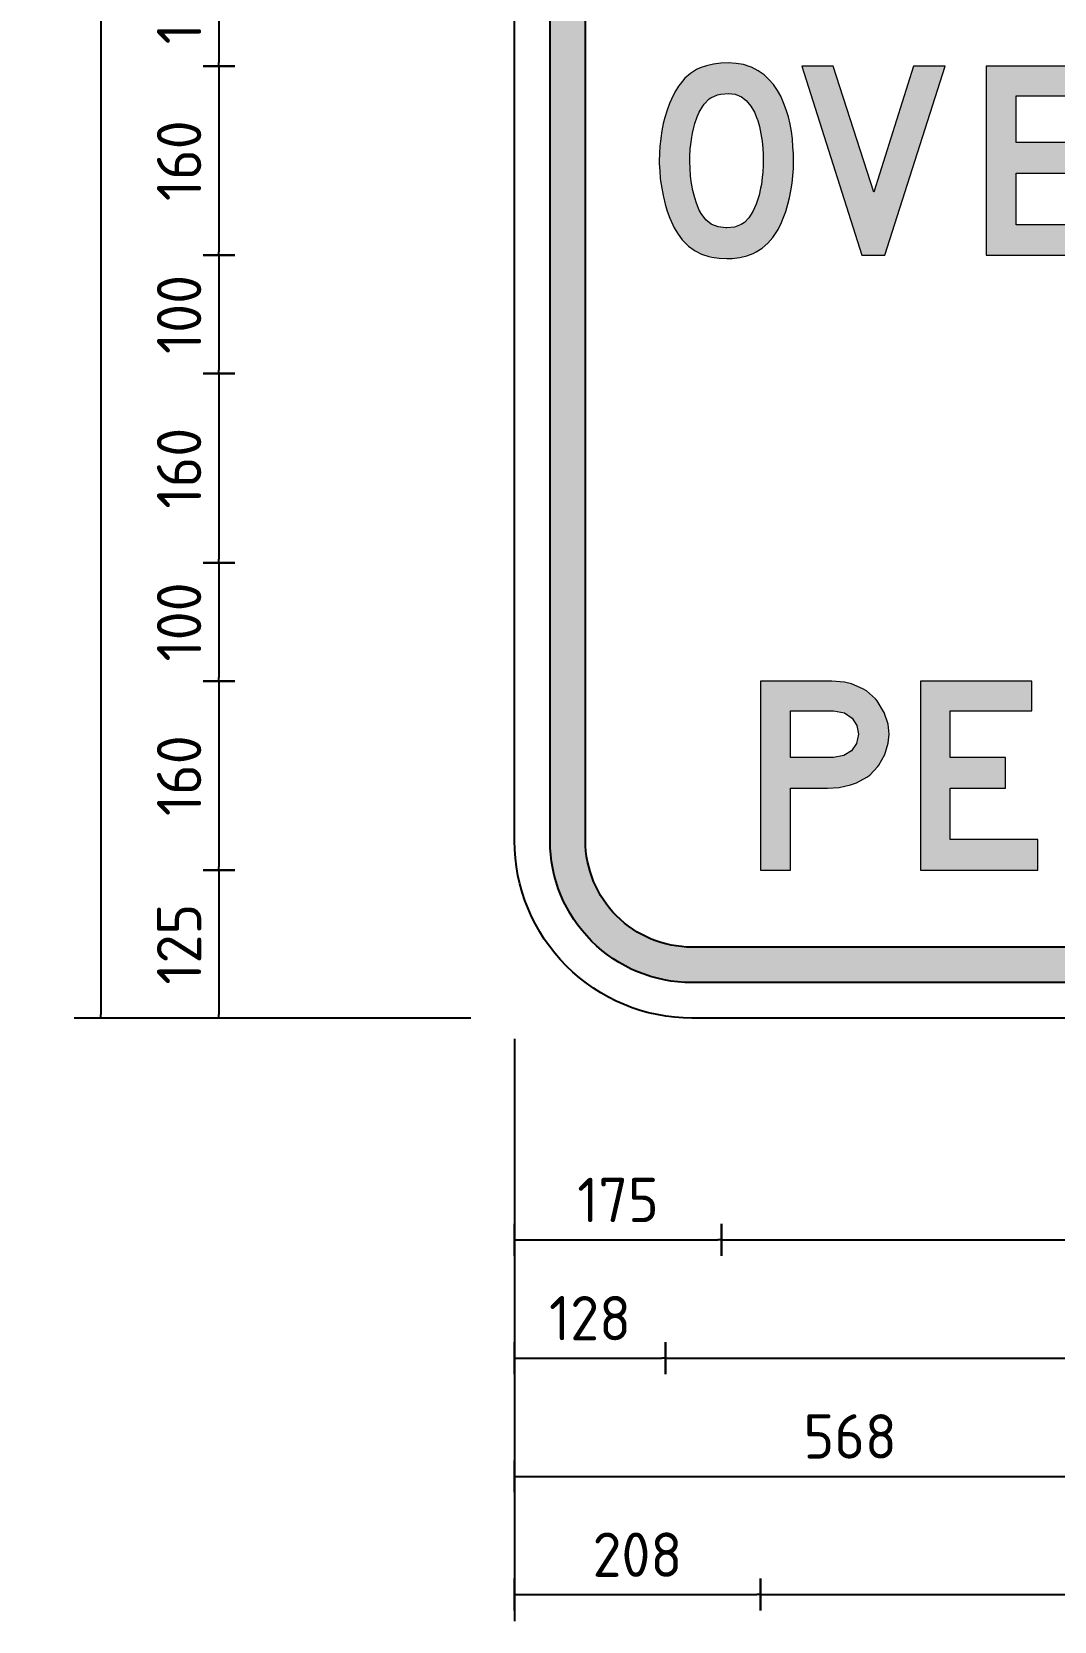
# Model space of a CAD drawing. Header units: inches. Extents: x 0 to 420, y 0 to 297.
# Drawn here: x 85.6 to 143.2, y 116.6 to 206.2 of the extents above; entities that cross this region are included whole.
import ezdxf

# ---------------------------------------------------------------- set-up
doc = ezdxf.new("R2010")
doc.units = ezdxf.units.IN
doc.header["$MEASUREMENT"] = 0
for name, color, linetype in [('L25', 1, 'Continuous'), ('L35', 3, 'Continuous'), ('T25', 1, 'Continuous')]:
    doc.layers.add(name, color=color, linetype=linetype)
doc.styles.add('ISO', font='iso3098b.shx')
doc.dimstyles.new('SIGNSDIM', dxfattribs={"dimtxt": 2.5, "dimasz": 0.2, "dimexe": 1.5, "dimexo": 2, "dimgap": 1, "dimtad": 1, "dimdec": 4, "dimlfac": 15, "dimrnd": 1, "dimdsep": 46, "dimtxsty": 'ISO', "dimblk": 'SGNDIM', "dimcen": 2.5, "dimse2": 1, "dimadec": 0, "dimazin": 0, "dimtfac": 1, "dimtdec": 4, "dimtix": 1, "dimtmove": 0, "dimatfit": 3, "dimldrblk": 'SGNDIM', "dimfxl": 1, "dimtolj": 1, "dimtzin": 0, "dimarcsym": 0})

# ---------------------------------------------------------------- blocks, each defined once
blk = doc.blocks.new('SGNDIM')
for p, q in [((0, 4.5), (0, -4.5)), ((0, 0), (-1, 0))]:
    blk.add_line(p, q)
blk = doc.blocks.new('*D3')
at = {"layer": 'DEFPOINTS', "color": 0, "transparency": 16777216}
for p in [(107.233, 158.903), (96.122, 150.569), (107.233, 150.569)]:
    blk.add_point(p, dxfattribs=at)
at = {"layer": 'T25', "color": 0, "lineweight": -2, "transparency": 16777216}
for p, q in [((96.122, 158.703), (96.122, 150.769)), ((105.233, 150.569), (94.622, 150.569))]:
    blk.add_line(p, q, dxfattribs=at)
at = {"layer": 'T25', "color": 0, "lineweight": -2, "transparency": 16777216, "xscale": 0.2, "yscale": 0.2, "zscale": 0.2}
for p, rotation in [((96.122, 158.903), 90), ((96.122, 150.569), 270)]:
    blk.add_blockref('SGNDIM', p, dxfattribs=dict(at, rotation=rotation))
at = {"layer": 'T25', "color": 0, "transparency": 16777216, "insert": (93.872, 154.736), "char_height": 2.5, "attachment_point": 5, "rotation": 90, "style": 'ISO'}
blk.add_mtext('\\A1;125', dxfattribs=at)
blk = doc.blocks.new('*D4')
at = {"layer": 'DEFPOINTS', "color": 0, "transparency": 16777216}
for p in [(113.9, 169.569), (96.122, 158.903), (113.9, 158.903)]:
    blk.add_point(p, dxfattribs=at)
at = {"layer": 'T25', "color": 0, "lineweight": -2, "transparency": 16777216}
blk.add_line((96.122, 169.369), (96.122, 159.103), dxfattribs=at)
at = {"layer": 'T25', "color": 0, "lineweight": -2, "transparency": 16777216, "xscale": 0.2, "yscale": 0.2, "zscale": 0.2}
for p, rotation in [((96.122, 169.569), 90), ((96.122, 158.903), 270)]:
    blk.add_blockref('SGNDIM', p, dxfattribs=dict(at, rotation=rotation))
at = {"layer": 'T25', "color": 0, "transparency": 16777216, "insert": (93.872, 164.236), "char_height": 2.5, "attachment_point": 5, "rotation": 90, "style": 'ISO'}
blk.add_mtext('\\A1;160', dxfattribs=at)
blk = doc.blocks.new('*D5')
at = {"layer": 'DEFPOINTS', "color": 0, "transparency": 16777216}
for p in [(107.233, 176.236), (96.122, 169.569), (107.233, 169.569)]:
    blk.add_point(p, dxfattribs=at)
at = {"layer": 'T25', "color": 0, "lineweight": -2, "transparency": 16777216}
blk.add_line((96.122, 176.036), (96.122, 169.769), dxfattribs=at)
at = {"layer": 'T25', "color": 0, "lineweight": -2, "transparency": 16777216, "xscale": 0.2, "yscale": 0.2, "zscale": 0.2}
for p, rotation in [((96.122, 176.236), 90), ((96.122, 169.569), 270)]:
    blk.add_blockref('SGNDIM', p, dxfattribs=dict(at, rotation=rotation))
at = {"layer": 'T25', "color": 0, "transparency": 16777216, "insert": (93.872, 172.903), "char_height": 2.5, "attachment_point": 5, "rotation": 90, "style": 'ISO'}
blk.add_mtext('\\A1;100', dxfattribs=at)
blk = doc.blocks.new('*D6')
at = {"layer": 'DEFPOINTS', "color": 0, "transparency": 16777216}
for p in [(113.9, 186.903), (96.122, 176.236), (113.9, 176.236)]:
    blk.add_point(p, dxfattribs=at)
at = {"layer": 'T25', "color": 0, "lineweight": -2, "transparency": 16777216}
blk.add_line((96.122, 186.703), (96.122, 176.436), dxfattribs=at)
at = {"layer": 'T25', "color": 0, "lineweight": -2, "transparency": 16777216, "xscale": 0.2, "yscale": 0.2, "zscale": 0.2}
for p, rotation in [((96.122, 186.903), 90), ((96.122, 176.236), 270)]:
    blk.add_blockref('SGNDIM', p, dxfattribs=dict(at, rotation=rotation))
at = {"layer": 'T25', "color": 0, "transparency": 16777216, "insert": (93.872, 181.569), "char_height": 2.5, "attachment_point": 5, "rotation": 90, "style": 'ISO'}
blk.add_mtext('\\A1;160', dxfattribs=at)
blk = doc.blocks.new('*D7')
at = {"layer": 'DEFPOINTS', "color": 0, "transparency": 16777216}
for p in [(107.233, 193.569), (96.122, 186.903), (107.233, 186.903)]:
    blk.add_point(p, dxfattribs=at)
at = {"layer": 'T25', "color": 0, "lineweight": -2, "transparency": 16777216}
blk.add_line((96.122, 193.369), (96.122, 187.103), dxfattribs=at)
at = {"layer": 'T25', "color": 0, "lineweight": -2, "transparency": 16777216, "xscale": 0.2, "yscale": 0.2, "zscale": 0.2}
for p, rotation in [((96.122, 193.569), 90), ((96.122, 186.903), 270)]:
    blk.add_blockref('SGNDIM', p, dxfattribs=dict(at, rotation=rotation))
at = {"layer": 'T25', "color": 0, "transparency": 16777216, "insert": (93.872, 190.236), "char_height": 2.5, "attachment_point": 5, "rotation": 90, "style": 'ISO'}
blk.add_mtext('\\A1;100', dxfattribs=at)
blk = doc.blocks.new('*D8')
at = {"layer": 'DEFPOINTS', "color": 0, "transparency": 16777216}
for p in [(113.9, 204.236), (96.122, 193.569), (113.9, 193.569)]:
    blk.add_point(p, dxfattribs=at)
at = {"layer": 'T25', "color": 0, "lineweight": -2, "transparency": 16777216}
blk.add_line((96.122, 204.036), (96.122, 193.769), dxfattribs=at)
at = {"layer": 'T25', "color": 0, "lineweight": -2, "transparency": 16777216, "xscale": 0.2, "yscale": 0.2, "zscale": 0.2}
for p, rotation in [((96.122, 204.236), 90), ((96.122, 193.569), 270)]:
    blk.add_blockref('SGNDIM', p, dxfattribs=dict(at, rotation=rotation))
at = {"layer": 'T25', "color": 0, "transparency": 16777216, "insert": (93.872, 198.903), "char_height": 2.5, "attachment_point": 5, "rotation": 90, "style": 'ISO'}
blk.add_mtext('\\A1;160', dxfattribs=at)
blk = doc.blocks.new('*D11')
at = {"layer": 'DEFPOINTS', "color": 0, "transparency": 16777216}
for p in [(126.652, 145.67), (198.925, 145.67), (198.925, 118.069)]:
    blk.add_point(p, dxfattribs=at)
at = {"layer": 'T25', "color": 0, "lineweight": -2, "transparency": 16777216}
blk.add_line((126.852, 118.069), (198.725, 118.069), dxfattribs=at)
at = {"layer": 'T25', "color": 0, "lineweight": -2, "transparency": 16777216, "xscale": 0.2, "yscale": 0.2, "zscale": 0.2, "rotation": 180}
blk.add_blockref('SGNDIM', (126.652, 118.069), dxfattribs=at)
at = {"layer": 'T25', "color": 0, "lineweight": -2, "transparency": 16777216, "xscale": 0.2, "yscale": 0.2, "zscale": 0.2}
blk.add_blockref('SGNDIM', (198.925, 118.069), dxfattribs=at)
at = {"layer": 'T25', "color": 0, "transparency": 16777216, "insert": (162.789, 120.319), "char_height": 2.5, "attachment_point": 5, "style": 'ISO'}
blk.add_mtext('\\A1;1084', dxfattribs=at)
blk = doc.blocks.new('*D12')
at = {"layer": 'DEFPOINTS', "color": 0, "transparency": 16777216}
for p in [(112.789, 140.207), (126.652, 140.207), (126.652, 118.069)]:
    blk.add_point(p, dxfattribs=at)
at = {"layer": 'T25', "color": 0, "lineweight": -2, "transparency": 16777216}
for p, q in [((112.789, 138.207), (112.789, 116.569)), ((112.989, 118.069), (126.452, 118.069))]:
    blk.add_line(p, q, dxfattribs=at)
at = {"layer": 'T25', "color": 0, "lineweight": -2, "transparency": 16777216, "xscale": 0.2, "yscale": 0.2, "zscale": 0.2, "rotation": 180}
blk.add_blockref('SGNDIM', (112.789, 118.069), dxfattribs=at)
at = {"layer": 'T25', "color": 0, "lineweight": -2, "transparency": 16777216, "xscale": 0.2, "yscale": 0.2, "zscale": 0.2}
blk.add_blockref('SGNDIM', (126.652, 118.069), dxfattribs=at)
at = {"layer": 'T25', "color": 0, "transparency": 16777216, "insert": (119.72, 120.319), "char_height": 2.5, "attachment_point": 5, "style": 'ISO'}
blk.add_mtext('\\A1;208', dxfattribs=at)
blk = doc.blocks.new('*D15')
at = {"layer": 'DEFPOINTS', "color": 0, "transparency": 16777216}
for p in [(112.789, 143.499), (150.64, 143.499), (150.64, 124.736)]:
    blk.add_point(p, dxfattribs=at)
at = {"layer": 'T25', "color": 0, "lineweight": -2, "transparency": 16777216}
for p, q in [((112.789, 141.499), (112.789, 123.236)), ((112.989, 124.736), (150.44, 124.736))]:
    blk.add_line(p, q, dxfattribs=at)
at = {"layer": 'T25', "color": 0, "lineweight": -2, "transparency": 16777216, "xscale": 0.2, "yscale": 0.2, "zscale": 0.2, "rotation": 180}
blk.add_blockref('SGNDIM', (112.789, 124.736), dxfattribs=at)
at = {"layer": 'T25', "color": 0, "lineweight": -2, "transparency": 16777216, "xscale": 0.2, "yscale": 0.2, "zscale": 0.2}
blk.add_blockref('SGNDIM', (150.64, 124.736), dxfattribs=at)
at = {"layer": 'T25', "color": 0, "transparency": 16777216, "insert": (131.714, 126.986), "char_height": 2.5, "attachment_point": 5, "style": 'ISO'}
blk.add_mtext('\\A1;568', dxfattribs=at)
blk = doc.blocks.new('*D17')
at = {"layer": 'DEFPOINTS', "color": 0, "transparency": 16777216}
for p in [(121.302, 144.679), (204.275, 144.679), (204.275, 131.403)]:
    blk.add_point(p, dxfattribs=at)
at = {"layer": 'T25', "color": 0, "lineweight": -2, "transparency": 16777216}
blk.add_line((121.502, 131.403), (204.075, 131.403), dxfattribs=at)
at = {"layer": 'T25', "color": 0, "lineweight": -2, "transparency": 16777216, "xscale": 0.2, "yscale": 0.2, "zscale": 0.2, "rotation": 180}
blk.add_blockref('SGNDIM', (121.302, 131.403), dxfattribs=at)
at = {"layer": 'T25', "color": 0, "lineweight": -2, "transparency": 16777216, "xscale": 0.2, "yscale": 0.2, "zscale": 0.2}
blk.add_blockref('SGNDIM', (204.275, 131.403), dxfattribs=at)
at = {"layer": 'T25', "color": 0, "transparency": 16777216, "insert": (162.789, 133.653), "char_height": 2.5, "attachment_point": 5, "style": 'ISO'}
blk.add_mtext('\\A1;1245', dxfattribs=at)
blk = doc.blocks.new('*D18')
at = {"layer": 'DEFPOINTS', "color": 0, "transparency": 16777216}
for p in [(112.789, 141.131), (121.302, 141.131), (121.302, 131.403)]:
    blk.add_point(p, dxfattribs=at)
at = {"layer": 'T25', "color": 0, "lineweight": -2, "transparency": 16777216}
for p, q in [((112.789, 139.131), (112.789, 129.903)), ((112.989, 131.403), (121.102, 131.403))]:
    blk.add_line(p, q, dxfattribs=at)
at = {"layer": 'T25', "color": 0, "lineweight": -2, "transparency": 16777216, "xscale": 0.2, "yscale": 0.2, "zscale": 0.2, "rotation": 180}
blk.add_blockref('SGNDIM', (112.789, 131.403), dxfattribs=at)
at = {"layer": 'T25', "color": 0, "lineweight": -2, "transparency": 16777216, "xscale": 0.2, "yscale": 0.2, "zscale": 0.2}
blk.add_blockref('SGNDIM', (121.302, 131.403), dxfattribs=at)
at = {"layer": 'T25', "color": 0, "transparency": 16777216, "insert": (117.045, 133.653), "char_height": 2.5, "attachment_point": 5, "style": 'ISO'}
blk.add_mtext('\\A1;128', dxfattribs=at)
blk = doc.blocks.new('*D19')
at = {"layer": 'DEFPOINTS', "color": 0, "transparency": 16777216}
for p in [(112.332, 270.569), (89.455, 150.569), (112.332, 150.569)]:
    blk.add_point(p, dxfattribs=at)
at = {"layer": 'T25', "color": 0, "lineweight": -2, "transparency": 16777216}
for p, q in [((110.332, 270.569), (87.955, 270.569)), ((89.455, 270.369), (89.455, 150.769)), ((110.332, 150.569), (87.955, 150.569))]:
    blk.add_line(p, q, dxfattribs=at)
at = {"layer": 'T25', "color": 0, "lineweight": -2, "transparency": 16777216, "xscale": 0.2, "yscale": 0.2, "zscale": 0.2}
for p, rotation in [((89.455, 270.569), 90), ((89.455, 150.569), 270)]:
    blk.add_blockref('SGNDIM', p, dxfattribs=dict(at, rotation=rotation))
at = {"layer": 'T25', "color": 0, "transparency": 16777216, "insert": (87.205, 210.569), "char_height": 2.5, "attachment_point": 5, "rotation": 90, "style": 'ISO'}
blk.add_mtext('\\A1;1800', dxfattribs=at)
blk = doc.blocks.new('*D23')
at = {"layer": 'DEFPOINTS', "color": 0, "transparency": 16777216}
for p in [(103.436, 211.258), (96.122, 204.236), (103.436, 204.236)]:
    blk.add_point(p, dxfattribs=at)
at = {"layer": 'T25', "color": 0, "lineweight": -2, "transparency": 16777216}
blk.add_line((96.122, 211.058), (96.122, 204.436), dxfattribs=at)
at = {"layer": 'T25', "color": 0, "lineweight": -2, "transparency": 16777216, "xscale": 0.2, "yscale": 0.2, "zscale": 0.2}
for p, rotation in [((96.122, 211.258), 90), ((96.122, 204.236), 270)]:
    blk.add_blockref('SGNDIM', p, dxfattribs=dict(at, rotation=rotation))
at = {"layer": 'T25', "color": 0, "transparency": 16777216, "insert": (93.872, 207.747), "char_height": 2.5, "attachment_point": 5, "rotation": 90, "style": 'ISO'}
blk.add_mtext('\\A1;105', dxfattribs=at)
blk = doc.blocks.new('*D26')
at = {"layer": 'DEFPOINTS', "color": 0, "transparency": 16777216}
for p in [(124.462, 150.335), (201.115, 150.335), (201.115, 138.069)]:
    blk.add_point(p, dxfattribs=at)
at = {"layer": 'T25', "color": 0, "lineweight": -2, "transparency": 16777216}
blk.add_line((124.662, 138.069), (200.915, 138.069), dxfattribs=at)
at = {"layer": 'T25', "color": 0, "lineweight": -2, "transparency": 16777216, "xscale": 0.2, "yscale": 0.2, "zscale": 0.2, "rotation": 180}
blk.add_blockref('SGNDIM', (124.462, 138.069), dxfattribs=at)
at = {"layer": 'T25', "color": 0, "lineweight": -2, "transparency": 16777216, "xscale": 0.2, "yscale": 0.2, "zscale": 0.2}
blk.add_blockref('SGNDIM', (201.115, 138.069), dxfattribs=at)
at = {"layer": 'T25', "color": 0, "transparency": 16777216, "insert": (162.789, 140.319), "char_height": 2.5, "attachment_point": 5, "style": 'ISO'}
blk.add_mtext('\\A1;1150', dxfattribs=at)
blk = doc.blocks.new('*D27')
at = {"layer": 'DEFPOINTS', "color": 0, "transparency": 16777216}
for p in [(112.789, 151.407), (124.462, 151.407), (124.462, 138.069)]:
    blk.add_point(p, dxfattribs=at)
at = {"layer": 'T25', "color": 0, "lineweight": -2, "transparency": 16777216}
for p, q in [((112.789, 149.407), (112.789, 136.569)), ((112.989, 138.069), (124.262, 138.069))]:
    blk.add_line(p, q, dxfattribs=at)
at = {"layer": 'T25', "color": 0, "lineweight": -2, "transparency": 16777216, "xscale": 0.2, "yscale": 0.2, "zscale": 0.2, "rotation": 180}
blk.add_blockref('SGNDIM', (112.789, 138.069), dxfattribs=at)
at = {"layer": 'T25', "color": 0, "lineweight": -2, "transparency": 16777216, "xscale": 0.2, "yscale": 0.2, "zscale": 0.2}
blk.add_blockref('SGNDIM', (124.462, 138.069), dxfattribs=at)
at = {"layer": 'T25', "color": 0, "transparency": 16777216, "insert": (118.625, 140.319), "char_height": 2.5, "attachment_point": 5, "style": 'ISO'}
blk.add_mtext('\\A1;175', dxfattribs=at)

msp = doc.modelspace()

# ---------------------------------------------------------------- hatches: boundary and pattern name
at = {"layer": 'L25'}
h = msp.add_hatch(color=256, dxfattribs=at)
edge = h.paths.add_edge_path()
edge.add_line((114.7885044, 160.5694179), (114.7885044, 260.5694179))
edge.add_arc((122.7885044, 260.5694179), 8, 90, 180, ccw=False)
edge.add_line((122.7885044, 268.5694179), (202.7885044, 268.5694179))
edge.add_arc((202.7885044, 260.5694179), 8, 0, 90, ccw=False)
edge.add_line((210.7885044, 260.5694179), (210.7885044, 160.5694179))
edge.add_arc((202.7885044, 160.5694179), 8, -90, 0, ccw=False)
edge.add_line((202.7885044, 152.5694179), (122.7885044, 152.5694179))
edge.add_arc((122.7885044, 160.5694179), 8, 180, 270, ccw=False)
edge = h.paths.add_edge_path(flags=16)
edge.add_line((116.7885044, 160.5694179), (116.7885044, 260.5694179))
edge.add_arc((122.7885044, 260.5694179), 6, 90, 180, ccw=False)
edge.add_line((122.7885044, 266.5694179), (202.7885044, 266.5694179))
edge.add_arc((202.7885044, 260.5694179), 6, 0, 90, ccw=False)
edge.add_line((208.7885044, 260.5694179), (208.7885044, 160.5694179))
edge.add_arc((202.7885044, 160.5694179), 6, -90, 0, ccw=False)
edge.add_line((202.7885044, 154.5694179), (122.7885044, 154.5694179))
edge.add_arc((122.7885044, 160.5694179), 6, 180, 270, ccw=False)
h = msp.add_hatch(color=256, dxfattribs=at)
h.paths.add_polyline_path([(127.6473457, 195.0239633), (127.8429149, 195.4151016), (127.9447738, 195.6554887), (128.0873763, 196.0425526), (128.209607, 196.4540626), (128.2951685, 196.8044574), (128.3766556, 197.2118931), (128.4418453, 197.6356262), (128.4418453, 197.6397005), (128.4866633, 198.0512106), (128.5111094, 198.466795), (128.5192581, 198.8864538), (128.5151838, 199.2775921), (128.4907376, 199.6931765), (128.4540684, 200.120984), (128.4540684, 200.1454301), (128.4011018, 200.5569402), (128.323689, 200.9684502), (128.2299788, 201.3718116), (128.1118224, 201.7710986), (127.9651456, 202.1622368), (127.7980969, 202.5370777), (127.6188252, 202.8548775), (127.3865869, 203.1971235), (127.1176793, 203.5067746), (126.8609948, 203.7349386), (126.5228232, 203.9712513), (126.1479823, 204.1668205), (126.0705696, 204.1994153), (125.6957287, 204.3175717), (125.288293, 204.3868358), (124.8482625, 204.4112819), (124.4245293, 204.3949845), (124.0007962, 204.3460922), (123.6096579, 204.2564563), (123.2511145, 204.1342256), (123.0433223, 204.0364411), (122.7051507, 203.8205001), (122.3954995, 203.5515926), (122.1225176, 203.225644), (122.0410305, 203.111562), (121.8291639, 202.7652417), (121.6335948, 202.3781777), (121.5317358, 202.1337163), (121.3891333, 201.7466524), (121.2628283, 201.3392167), (121.1772668, 200.9969707), (121.0957796, 200.5854607), (121.0346643, 200.1658019), (121.0305899, 200.133207), (120.985772, 199.7257713), (120.9613259, 199.3101869), (120.9531771, 198.8864538), (120.9531771, 198.752), (120.9735489, 198.3364156), (121.0102181, 197.9167568), (121.0265156, 197.7660056), (121.0876309, 197.3504212), (121.1650437, 196.9470598), (121.1813411, 196.857424), (121.2791257, 196.4459139), (121.4013564, 196.05885), (121.5480333, 195.6554887), (121.7110075, 195.2928709), (121.796569, 195.1258223), (122.01251, 194.7632045), (122.2488227, 194.4454046), (122.2936406, 194.3883636), (122.5910687, 194.0909356), (122.9210916, 193.8505485), (122.9740582, 193.8179537), (123.3407504, 193.6346076), (123.7441117, 193.5042282), (123.9193091, 193.4634846), (124.3226704, 193.4064436), (124.762701, 193.3901462), (125.0642034, 193.3982949), (125.4879365, 193.4471872), (125.8831491, 193.5408974), (126.2457669, 193.6794255), (126.4168899, 193.764987), (126.7550615, 193.9809279), (127.0647127, 194.2498355), (127.3499177, 194.5757841), (127.4273304, 194.6817173)])
h.paths.add_polyline_path([(124.8482625, 202.6878289), (125.2231033, 202.6470853), (125.5857211, 202.4963341), (125.8464799, 202.2966906), (126.1194618, 201.9829651), (126.315031, 201.6447935), (126.4739309, 201.2495809), (126.4820796, 201.2251347), (126.5961616, 200.8258477), (126.6857975, 200.418412), (126.7469128, 200.0028276), (126.7876564, 199.5953919), (126.8039538, 199.2775921), (126.8161769, 198.8864538), (126.8121025, 198.6582898), (126.7876564, 198.2345567), (126.7591359, 197.9819465), (126.7061693, 197.5704365), (126.6654257, 197.3544955), (126.5757898, 196.9552086), (126.5472693, 196.8411266), (126.4168899, 196.4540626), (126.2213208, 196.0303295), (126.0013055, 195.6880835), (125.7527697, 195.4273247), (125.5612749, 195.3010196), (125.1945828, 195.1584171), (124.762701, 195.1095248), (124.7015856, 195.1095248), (124.2778525, 195.1665658), (123.9152347, 195.305094), (123.8744911, 195.3295401), (123.5689143, 195.5780759), (123.3081555, 195.9284706), (123.2062966, 196.115891), (123.0433223, 196.515178), (122.9496121, 196.8166804), (122.8477532, 197.2281905), (122.7703404, 197.6193288), (122.7173737, 198.0389875), (122.7173737, 198.0512106), (122.6847789, 198.4708694), (122.6725558, 198.8864538), (122.6766302, 199.1472126), (122.7010763, 199.5668714), (122.7295968, 199.8194815), (122.7907122, 200.2309916), (122.8273814, 200.4510069), (122.9210916, 200.8543682), (122.9577608, 200.9928964), (123.0840659, 201.3799603), (123.1981479, 201.6325704), (123.3977914, 201.9829651), (123.4792785, 202.0970471), (123.7644835, 202.3863265), (123.8541193, 202.4515162), (124.2330345, 202.6185648), (124.4163806, 202.655234)], flags=16)
for points in [[(137.0672591, 204.2360845), (135.2786164, 204.2360845), (133.0417944, 197.1263316), (130.7520058, 204.2360845), (128.9878092, 204.2360845), (132.3654511, 193.5694179), (133.665171, 193.5694179)], [(145.6804499, 204.2360845), (139.3855683, 204.2360845), (139.3855683, 193.5694179), (146.0186215, 193.5694179), (146.0186215, 195.2928709), (141.0764264, 195.2928709), (141.0764264, 198.2060362), (144.1851608, 198.2060362), (144.1851608, 199.9254148), (141.0764264, 199.9254148), (141.0764264, 202.5615238), (145.6804499, 202.5615238)], [(141.964443, 169.5694179), (135.6740751, 169.5694179), (135.6740751, 158.9027512), (142.3059201, 158.9027512), (142.3059201, 160.6281093), (137.3634882, 160.6281093), (137.3634882, 163.539651), (140.4727272, 163.539651), (140.4727272, 165.2560228), (137.3634882, 165.2560228), (137.3634882, 167.888991), (141.964443, 167.888991)]]:
    msp.add_hatch(color=256, dxfattribs=at).paths.add_polyline_path(points)
h = msp.add_hatch(color=256, dxfattribs=at)
h.paths.add_polyline_path([(133.2388041, 168.4461379), (133.1399555, 168.562959), (132.6277398, 169.0212573), (132.4300426, 169.1380784), (131.7920195, 169.4166518), (131.396625, 169.5065142), (130.686712, 169.5694179), (126.6518904, 169.5694179), (126.6518904, 158.9027512), (128.3413034, 158.9027512), (128.3413034, 163.539651), (130.4350973, 163.539651), (131.1000791, 163.5755959), (131.7291159, 163.7103895), (132.070593, 163.8361969), (132.6546986, 164.1507153), (132.8164509, 164.2675364), (133.2837353, 164.7527933), (133.3376528, 164.8336695), (133.6791299, 165.4267613), (133.8588547, 166.0647844), (133.9127721, 166.577), (133.8498685, 167.1431331), (133.6341987, 167.7901424), (133.5982537, 167.8620323)])
h.paths.add_polyline_path([(130.7765744, 167.888991), (131.396625, 167.7721699), (131.8369507, 167.475624), (132.0975517, 167.062257), (132.1784278, 166.577), (132.0795792, 166.0557981), (131.7920195, 165.6424311), (131.3516938, 165.3638576), (130.7765744, 165.2560228), (128.3413034, 165.2560228), (128.3413034, 167.888991)], flags=16)

# ---------------------------------------------------------------- linework, layer by layer
for points in [[(114.7885044, 160.5694179), (114.7885044, 260.5694179, -0.4142135624), (122.7885044, 268.5694179), (202.7885044, 268.5694179, -0.4142135624), (210.7885044, 260.5694179), (210.7885044, 160.5694179, -0.4142135624), (202.7885044, 152.5694179), (122.7885044, 152.5694179, -0.4142135624)], [(116.7885044, 160.5694179), (116.7885044, 260.5694179, -0.4142135624), (122.7885044, 266.5694179), (202.7885044, 266.5694179, -0.4142135624), (208.7885044, 260.5694179), (208.7885044, 160.5694179, -0.4142135624), (202.7885044, 154.5694179), (122.7885044, 154.5694179, -0.4142135624)]]:
    msp.add_lwpolyline(points, format="xyb", close=True, dxfattribs=at)
at = {"layer": 'L25', "color": 1, "lineweight": 0}
for points in [[(127.6473457, 195.0239633), (127.8429149, 195.4151016), (127.9447738, 195.6554887), (128.0873763, 196.0425526), (128.209607, 196.4540626), (128.2951685, 196.8044574), (128.3766556, 197.2118931), (128.4418453, 197.6356262), (128.4418453, 197.6397005), (128.4866633, 198.0512106), (128.5111094, 198.466795), (128.5192581, 198.8864538), (128.5151838, 199.2775921), (128.4907376, 199.6931765), (128.4540684, 200.120984), (128.4540684, 200.1454301), (128.4011018, 200.5569402), (128.323689, 200.9684502), (128.2299788, 201.3718116), (128.1118224, 201.7710986), (127.9651456, 202.1622368), (127.7980969, 202.5370777), (127.6188252, 202.8548775), (127.3865869, 203.1971235), (127.1176793, 203.5067746), (126.8609948, 203.7349386), (126.5228232, 203.9712513), (126.1479823, 204.1668205), (126.0705696, 204.1994153), (125.6957287, 204.3175717), (125.288293, 204.3868358), (124.8482625, 204.4112819), (124.4245293, 204.3949845), (124.0007962, 204.3460922), (123.6096579, 204.2564563), (123.2511145, 204.1342256), (123.0433223, 204.0364411), (122.7051507, 203.8205001), (122.3954995, 203.5515926), (122.1225176, 203.225644), (122.0410305, 203.111562), (121.8291639, 202.7652417), (121.6335948, 202.3781777), (121.5317358, 202.1337163), (121.3891333, 201.7466524), (121.2628283, 201.3392167), (121.1772668, 200.9969707), (121.0957796, 200.5854607), (121.0346643, 200.1658019), (121.0305899, 200.133207), (120.985772, 199.7257713), (120.9613259, 199.3101869), (120.9531771, 198.8864538), (120.9531771, 198.752), (120.9735489, 198.3364156), (121.0102181, 197.9167568), (121.0265156, 197.7660056), (121.0876309, 197.3504212), (121.1650437, 196.9470598), (121.1813411, 196.857424), (121.2791257, 196.4459139), (121.4013564, 196.05885), (121.5480333, 195.6554887), (121.7110075, 195.2928709), (121.796569, 195.1258223), (122.01251, 194.7632045), (122.2488227, 194.4454046), (122.2936406, 194.3883636), (122.5910687, 194.0909356), (122.9210916, 193.8505485), (122.9740582, 193.8179537), (123.3407504, 193.6346076), (123.7441117, 193.5042282), (123.9193091, 193.4634846), (124.3226704, 193.4064436), (124.762701, 193.3901462), (125.0642034, 193.3982949), (125.4879365, 193.4471872), (125.8831491, 193.5408974), (126.2457669, 193.6794255), (126.4168899, 193.764987), (126.7550615, 193.9809279), (127.0647127, 194.2498355), (127.3499177, 194.5757841), (127.4273304, 194.6817173)], [(137.0672591, 204.2360845), (135.2786164, 204.2360845), (133.0417944, 197.1263316), (130.7520058, 204.2360845), (128.9878092, 204.2360845), (132.3654511, 193.5694179), (133.665171, 193.5694179)], [(145.6804499, 204.2360845), (139.3855683, 204.2360845), (139.3855683, 193.5694179), (146.0186215, 193.5694179), (146.0186215, 195.2928709), (141.0764264, 195.2928709), (141.0764264, 198.2060362), (144.1851608, 198.2060362), (144.1851608, 199.9254148), (141.0764264, 199.9254148), (141.0764264, 202.5615238), (145.6804499, 202.5615238)], [(124.8482625, 202.6878289), (125.2231033, 202.6470853), (125.5857211, 202.4963341), (125.8464799, 202.2966906), (126.1194618, 201.9829651), (126.315031, 201.6447935), (126.4739309, 201.2495809), (126.4820796, 201.2251347), (126.5961616, 200.8258477), (126.6857975, 200.418412), (126.7469128, 200.0028276), (126.7876564, 199.5953919), (126.8039538, 199.2775921), (126.8161769, 198.8864538), (126.8121025, 198.6582898), (126.7876564, 198.2345567), (126.7591359, 197.9819465), (126.7061693, 197.5704365), (126.6654257, 197.3544955), (126.5757898, 196.9552086), (126.5472693, 196.8411266), (126.4168899, 196.4540626), (126.2213208, 196.0303295), (126.0013055, 195.6880835), (125.7527697, 195.4273247), (125.5612749, 195.3010196), (125.1945828, 195.1584171), (124.762701, 195.1095248), (124.7015856, 195.1095248), (124.2778525, 195.1665658), (123.9152347, 195.305094), (123.8744911, 195.3295401), (123.5689143, 195.5780759), (123.3081555, 195.9284706), (123.2062966, 196.115891), (123.0433223, 196.515178), (122.9496121, 196.8166804), (122.8477532, 197.2281905), (122.7703404, 197.6193288), (122.7173737, 198.0389875), (122.7173737, 198.0512106), (122.6847789, 198.4708694), (122.6725558, 198.8864538), (122.6766302, 199.1472126), (122.7010763, 199.5668714), (122.7295968, 199.8194815), (122.7907122, 200.2309916), (122.8273814, 200.4510069), (122.9210916, 200.8543682), (122.9577608, 200.9928964), (123.0840659, 201.3799603), (123.1981479, 201.6325704), (123.3977914, 201.9829651), (123.4792785, 202.0970471), (123.7644835, 202.3863265), (123.8541193, 202.4515162), (124.2330345, 202.6185648), (124.4163806, 202.655234)], [(133.2388041, 168.4461379), (133.1399555, 168.562959), (132.6277398, 169.0212573), (132.4300426, 169.1380784), (131.7920195, 169.4166518), (131.396625, 169.5065142), (130.686712, 169.5694179), (126.6518904, 169.5694179), (126.6518904, 158.9027512), (128.3413034, 158.9027512), (128.3413034, 163.539651), (130.4350973, 163.539651), (131.1000791, 163.5755959), (131.7291159, 163.7103895), (132.070593, 163.8361969), (132.6546986, 164.1507153), (132.8164509, 164.2675364), (133.2837353, 164.7527933), (133.3376528, 164.8336695), (133.6791299, 165.4267613), (133.8588547, 166.0647844), (133.9127721, 166.577), (133.8498685, 167.1431331), (133.8498685, 167.1431331), (133.6341987, 167.7901424), (133.5982537, 167.8620323)], [(141.964443, 169.5694179), (135.6740751, 169.5694179), (135.6740751, 158.9027512), (142.3059201, 158.9027512), (142.3059201, 160.6281093), (137.3634882, 160.6281093), (137.3634882, 163.539651), (140.4727272, 163.539651), (140.4727272, 165.2560228), (137.3634882, 165.2560228), (137.3634882, 167.888991), (141.964443, 167.888991)], [(130.7765744, 167.888991), (131.396625, 167.7721699), (131.8369507, 167.475624), (132.0975517, 167.062257), (132.1784278, 166.577), (132.0795792, 166.0557981), (131.7920195, 165.6424311), (131.3516938, 165.3638576), (130.7765744, 165.2560228), (128.3413034, 165.2560228), (128.3413034, 167.888991)]]:
    msp.add_lwpolyline(points, close=True, dxfattribs=at)
at = {"layer": 'L35'}
msp.add_lwpolyline([(112.7885044, 160.5694179), (112.7885044, 260.5694179, -0.4142135624), (122.7885044, 270.5694179), (202.7885044, 270.5694179, -0.4142135624), (212.7885044, 260.5694179), (212.7885044, 160.5694179, -0.4142135624), (202.7885044, 150.5694179), (122.7885044, 150.5694179, -0.4142135624)], format="xyb", close=True, dxfattribs=at)

# ---------------------------------------------------------------- dimensions: what is measured, and where the dimension line sits
at = {"layer": 'T25'}
for base, p1, p2, override, picture, middle in [((89.4551711, 150.5694179), (112.3320063, 270.5694179), (112.3320063, 150.5694179), {"dimse2": 0}, '*D19', (87.2051711, 210.5694179)), ((96.1218378, 204.2360845), (103.4363266, 211.2579938), (103.4363266, 204.2360845), {"dimse1": 1}, '*D23', (93.8718378, 207.7470392)), ((96.1218378, 193.5694179), (113.8996156, 204.2360845), (113.8996156, 193.5694179), {"dimse1": 1}, '*D8', (93.8718378, 198.9027512)), ((96.1218378, 186.9027512), (107.2329489, 193.5694179), (107.2329489, 186.9027512), {"dimse1": 1}, '*D7', (93.8718378, 190.2360845)), ((96.1218378, 176.2360845), (113.8996156, 186.9027512), (113.8996156, 176.2360845), {"dimse1": 1}, '*D6', (93.8718378, 181.5694179)), ((96.1218378, 169.5694179), (107.2329489, 176.2360845), (107.2329489, 169.5694179), {"dimse1": 1}, '*D5', (93.8718378, 172.9027512)), ((96.1218378, 158.9027512), (113.8996156, 169.5694179), (113.8996156, 158.9027512), {"dimse1": 1}, '*D4', (93.8718378, 164.2360845)), ((96.1218378, 150.5694179), (107.2329489, 158.9027512), (107.2329489, 150.5694179), {"dimse1": 1, "dimse2": 0}, '*D3', (93.8718378, 154.7360845))]:
    dim = msp.add_linear_dim(base=base, p1=p1, p2=p2, angle=90, dimstyle='SIGNSDIM', override=override, dxfattribs=at)
    dim.commit()
    dim.dimension.update_dxf_attribs({"geometry": picture, "text_midpoint": middle})
for base, p1, p2, picture, middle in [((124.4618616, 138.0694179), (112.7885044, 151.4072218), (124.4618616, 151.4072218), '*D27', (118.625183, 140.3194179)), ((150.6399164, 124.7360845), (112.7885044, 143.498837), (150.6399164, 143.498837), '*D15', (131.7142104, 126.9860845)), ((121.3024131, 131.4027512), (112.7885044, 141.1306164), (121.3024131, 141.1306164), '*D18', (117.0454588, 133.6527512)), ((126.6518904, 118.0694179), (112.7885044, 140.2074681), (126.6518904, 140.2074681), '*D12', (119.7201974, 120.3194179))]:
    dim = msp.add_linear_dim(base=base, p1=p1, p2=p2, dimstyle='SIGNSDIM', dxfattribs=at)
    dim.commit()
    dim.dimension.update_dxf_attribs({"geometry": picture, "text_midpoint": middle})
for base, p1, p2, picture, middle in [((201.1151473, 138.0694179), (124.4618616, 150.3347613), (201.1151473, 150.3347613), '*D26', (162.7885044, 140.3194179)), ((198.9251185, 118.0694179), (126.6518904, 145.6702207), (198.9251185, 145.6702207), '*D11', (162.7885044, 120.3194179)), ((204.2745958, 131.4027512), (121.3024131, 144.6791855), (204.2745958, 144.6791855), '*D17', (162.7885044, 133.6527512))]:
    dim = msp.add_linear_dim(base=base, p1=p1, p2=p2, dimstyle='SIGNSDIM', override={"dimse1": 1}, dxfattribs=at)
    dim.commit()
    dim.dimension.update_dxf_attribs({"geometry": picture, "text_midpoint": middle})

doc.saveas('drawing.dxf')
